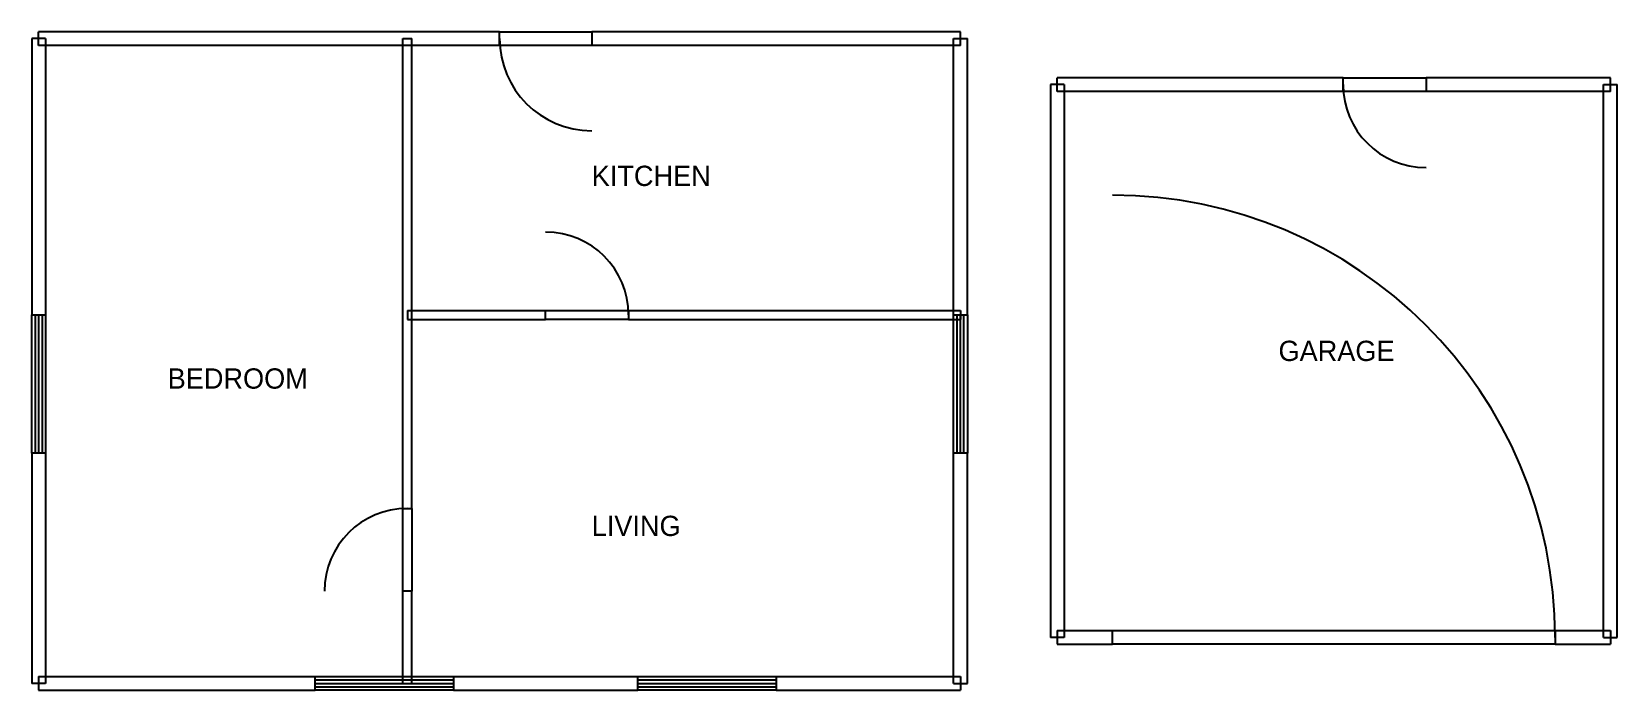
# Model space of a CAD drawing. Header units: metres. Extents: x -0.1 to 17.1, y -0.1 to 7.1.
import ezdxf

# ---------------------------------------------------------------- set-up
doc = ezdxf.new("R2010")
doc.units = ezdxf.units.M
for name, color, linetype in [('A-ANNO-TEXT', 2, 'Continuous'), ('A-DOOR', 3, 'Continuous'), ('A-GLAZ', 4, 'Continuous'), ('A-WALL', 7, 'Continuous')]:
    doc.layers.add(name, color=color, linetype=linetype)

msp = doc.modelspace()

# ---------------------------------------------------------------- linework, layer by layer
at = {"layer": 'A-DOOR'}
for points in [[(6, 6.925), (5, 6.925), (5, 7.075), (6, 7.075)], [(15.05, 6.425), (14.15, 6.425), (14.15, 6.575), (15.05, 6.575)], [(5.5, 4.05), (6.4, 4.05), (6.4, 3.95), (5.5, 3.95)], [(3.95, 1), (3.95, 1.9), (4.05, 1.9), (4.05, 1)], [(11.65, 0.575), (16.45, 0.575), (16.45, 0.425), (11.65, 0.425)]]:
    msp.add_lwpolyline(points, close=True, dxfattribs=at)
for centre, radius, start, end in [((6, 7), 1, 180, 270), ((15.05, 6.5), 0.9, 180, 270), ((11.65, 0.5), 4.8, 0, 90), ((5.5, 4), 0.9, 0, 90), ((4, 1), 0.9, 90, 180)]:
    msp.add_arc(centre, radius, start, end, dxfattribs=at)
at = {"layer": 'A-GLAZ'}
for p, q in [((-0.0375, 4), (-0.0375, 2.5)), ((0, 4), (0, 2.5)), ((0.0375, 4), (0.0375, 2.5)), ((9.9625, 2.5), (9.9625, 4)), ((10, 2.5), (10, 4)), ((10.0375, 2.5), (10.0375, 4)), ((3, 0.0375), (4.5, 0.0375)), ((3, 0), (4.5, 0)), ((6.5, 0.0375), (8, 0.0375)), ((6.5, 0), (8, 0)), ((3, -0.0375), (4.5, -0.0375)), ((6.5, -0.0375), (8, -0.0375))]:
    msp.add_line(p, q, dxfattribs=at)
for points in [[(0.075, 4), (0.075, 2.5), (-0.075, 2.5), (-0.075, 4)], [(9.925, 2.5), (9.925, 4), (10.075, 4), (10.075, 2.5)], [(3, 0.075), (4.5, 0.075), (4.5, -0.075), (3, -0.075)], [(6.5, 0.075), (8, 0.075), (8, -0.075), (6.5, -0.075)]]:
    msp.add_lwpolyline(points, close=True, dxfattribs=at)
at = {"layer": 'A-WALL'}
for p, q in [((5, 7.075), (0, 7.075)), ((0, 6.925), (0, 7.075)), ((10, 7.075), (6, 7.075)), ((10, 6.925), (10, 7.075)), ((-0.075, 7), (-0.075, 4)), ((0.075, 7), (-0.075, 7)), ((5, 6.925), (0, 6.925)), ((0.075, 7), (0.075, 4)), ((3.95, 1.9), (3.95, 7)), ((3.95, 7), (4.05, 7)), ((4.05, 1.9), (4.05, 7)), ((10, 6.925), (6, 6.925)), ((9.925, 4), (9.925, 7)), ((9.925, 7), (10.075, 7)), ((10.075, 4), (10.075, 7)), ((14.15, 6.575), (11.05, 6.575)), ((11.05, 6.425), (11.05, 6.575)), ((17.05, 6.575), (15.05, 6.575)), ((17.05, 6.425), (17.05, 6.575)), ((10.975, 6.5), (10.975, 0.5)), ((11.125, 6.5), (10.975, 6.5)), ((14.15, 6.425), (11.05, 6.425)), ((11.125, 6.5), (11.125, 0.5)), ((17.05, 6.425), (15.05, 6.425)), ((16.975, 0.5), (16.975, 6.5)), ((16.975, 6.5), (17.125, 6.5)), ((17.125, 0.5), (17.125, 6.5)), ((4, 4.05), (5.5, 4.05)), ((4, 4.05), (4, 3.95)), ((6.4, 4.05), (10, 4.05)), ((10, 4.05), (10, 3.95)), ((4, 3.95), (5.5, 3.95)), ((6.4, 3.95), (10, 3.95)), ((-0.075, 2.5), (-0.075, 0)), ((0.075, 2.5), (0.075, 0)), ((9.925, 0), (9.925, 2.5)), ((10.075, 0), (10.075, 2.5)), ((3.95, 0), (3.95, 1)), ((4.05, 0), (4.05, 1)), ((11.05, 0.575), (11.65, 0.575)), ((11.05, 0.575), (11.05, 0.425)), ((16.45, 0.575), (17.05, 0.575)), ((17.05, 0.575), (17.05, 0.425)), ((11.125, 0.5), (10.975, 0.5)), ((11.05, 0.425), (11.65, 0.425)), ((16.45, 0.425), (17.05, 0.425)), ((16.975, 0.5), (17.125, 0.5)), ((0.075, 0), (-0.075, 0)), ((0, 0.075), (3, 0.075)), ((0, 0.075), (0, -0.075)), ((3.95, 0), (4.05, 0)), ((4.5, 0.075), (6.5, 0.075)), ((8, 0.075), (10, 0.075)), ((9.925, 0), (10.075, 0)), ((10, 0.075), (10, -0.075)), ((0, -0.075), (3, -0.075)), ((4.5, -0.075), (6.5, -0.075)), ((8, -0.075), (10, -0.075))]:
    msp.add_line(p, q, dxfattribs=at)

# ---------------------------------------------------------------- texts
at = {"layer": 'A-ANNO-TEXT'}
for s, p in [('KITCHEN', (6, 5.4)), ('GARAGE', (13.45, 3.5)), ('BEDROOM', (1.4, 3.2)), ('LIVING', (6, 1.6))]:
    msp.add_text(s, height=0.22, dxfattribs=at).set_placement(p)

doc.saveas('drawing.dxf')
